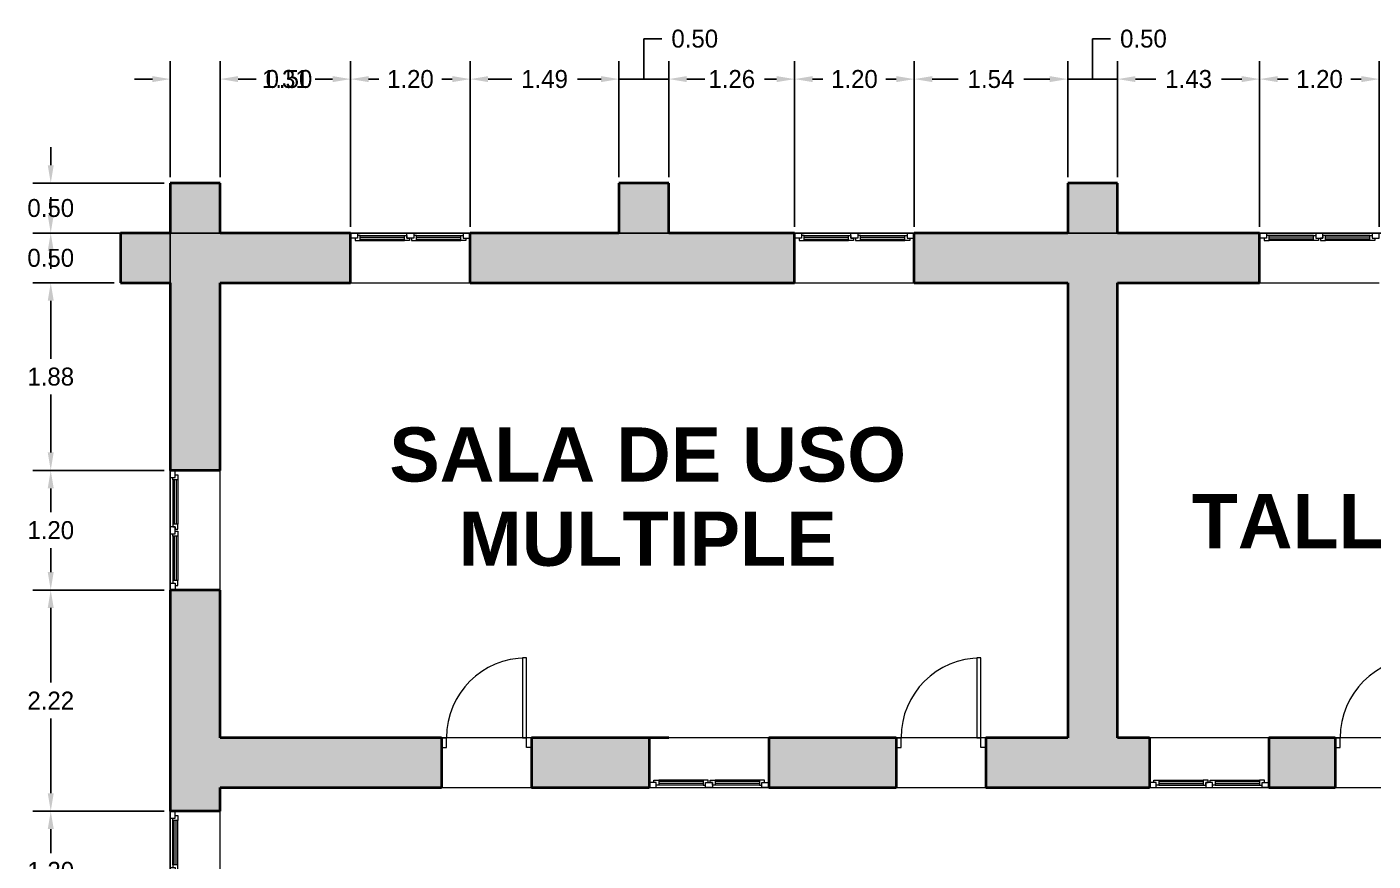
# Model space of a CAD drawing. Header units: metres. Extents: x -73.3 to -50.6, y 0.4 to 33.7.
# Drawn here: x -73.26 to -59.76, y 25.29 to 33.66 of the extents above; entities that cross this region are included whole.
import ezdxf

# ---------------------------------------------------------------- set-up
doc = ezdxf.new("R2010")
doc.units = ezdxf.units.M
doc.header["$MEASUREMENT"] = 0
doc.layers.add('ACOTACION', color=160, linetype='Continuous', lineweight=0)
doc.layers.add('Structural - Bearing_Pen_No__27', color=7, linetype='Continuous', lineweight=35)
for name, color, linetype, lineweight, true_color in [('Annotation - Text_Pen_No__86', 7, 'Continuous', 20, 0x5555ff), ('ARCHICAD Doors_Pen_No__3', 7, 'Continuous', 18, 0xff6600), ('ARCHICAD Windows_Pen_No__3', 7, 'Continuous', 18, 0xff6600), ('Structural - Bearing_Pen_No__160', 7, 'Continuous', 20, 0xb4a35c), ('Structural - Bearing_Pen_No__63', 7, 'Continuous', 18, 0xff9955)]:
    doc.layers.add(name, color=color, linetype=linetype, lineweight=lineweight, true_color=true_color)
for name, color, linetype in [('ARCHICAD Doors', 7, 'Continuous'), ('ARCHICAD Windows', 7, 'Continuous'), ('Structural - Bearing', 7, 'Continuous')]:
    doc.layers.add(name, color=color, linetype=linetype)
doc.styles.add('GENERATED_STYLE_1', font='')
doc.styles.get('GENERATED_STYLE_1').set_extended_font_data('Arial', bold=True)
doc.dimstyles.get("Standard").update_dxf_attribs({"dimtxt": 0.18, "dimasz": 0.18, "dimexe": 0.18, "dimexo": 0.0625, "dimgap": 0.09, "dimtad": 0, "dimtih": 1, "dimtoh": 1, "dimzin": 0, "dimdsep": 46, "dimtxsty": 'Standard', "dimcen": 0.09, "dimadec": 0, "dimazin": 0, "dimtfac": 1, "dimtofl": 0, "dimtmove": 0, "dimatfit": 3, "dimfxl": 1, "dimtolj": 1, "dimtzin": 0, "dimarcsym": 0})

# ---------------------------------------------------------------- blocks, each defined once
blk = doc.blocks.new('IFC Window - Double Panel - Vertical')
at = {"layer": 'ARCHICAD Windows_Pen_No__3', "color": 30, "linetype": 'Continuous', "lineweight": 18, "true_color": 0xff6600}
for p, q in [((-0.6, 0), (-0.53, 0)), ((-0.6, -0.05), (-0.6, 0)), ((-0.53, 0), (-0.53, -0.05)), ((-0.035, 0), (0.035, 0)), ((-0.035, -0.05), (-0.035, 0)), ((0.035, 0), (0.035, -0.05)), ((0.6, 0), (0.53, 0)), ((0.53, 0), (0.53, -0.05)), ((0.6, -0.05), (0.6, 0)), ((-0.53, -0.05), (-0.6, -0.05)), ((-0.53, -0.05), (-0.555, -0.05)), ((-0.555, -0.05), (-0.555, -0.075)), ((-0.555, -0.075), (-0.505, -0.075)), ((-0.505, -0.025), (-0.53, -0.025)), ((-0.53, -0.025), (-0.53, -0.05)), ((-0.505, -0.025), (-0.06, -0.025)), ((-0.505, -0.075), (-0.505, -0.025)), ((-0.505, -0.04), (-0.06, -0.04)), ((-0.505, -0.06), (-0.06, -0.06)), ((-0.505, -0.075), (-0.06, -0.075)), ((-0.06, -0.075), (-0.06, -0.025)), ((-0.06, -0.025), (-0.035, -0.025)), ((-0.01, -0.075), (-0.06, -0.075)), ((-0.035, -0.025), (-0.035, -0.05)), ((0.035, -0.05), (-0.035, -0.05)), ((-0.035, -0.05), (-0.01, -0.05)), ((-0.01, -0.05), (-0.01, -0.075)), ((0.035, -0.05), (0.01, -0.05)), ((0.01, -0.05), (0.01, -0.075)), ((0.01, -0.075), (0.06, -0.075)), ((0.06, -0.025), (0.035, -0.025)), ((0.035, -0.025), (0.035, -0.05)), ((0.06, -0.025), (0.505, -0.025)), ((0.06, -0.075), (0.06, -0.025)), ((0.06, -0.04), (0.505, -0.04)), ((0.06, -0.06), (0.505, -0.06)), ((0.06, -0.075), (0.505, -0.075)), ((0.505, -0.075), (0.505, -0.025)), ((0.505, -0.025), (0.53, -0.025)), ((0.555, -0.075), (0.505, -0.075)), ((0.53, -0.025), (0.53, -0.05)), ((0.53, -0.05), (0.6, -0.05)), ((0.53, -0.05), (0.555, -0.05)), ((0.555, -0.05), (0.555, -0.075))]:
    blk.add_line(p, q, dxfattribs=at)
blk = doc.blocks.new('Wall_1', base_point=(-72.319, 31.591))
at = {"layer": 'Structural - Bearing_Pen_No__160', "linetype": 'Continuous', "lineweight": 0, "true_color": 0x5a512e}
for points in [[(-72.319, 31.591), (-72.319, 31.091), (-71.819, 31.091), (-71.819, 31.591)], [(-71.319, 31.591), (-71.319, 31.091), (-70.011, 31.091), (-70.011, 31.591)], [(-68.811, 31.591), (-68.811, 31.091), (-67.319, 31.091), (-67.319, 31.591)], [(-66.819, 31.591), (-66.819, 31.091), (-65.558, 31.091), (-65.558, 31.591)], [(-64.358, 31.591), (-64.358, 31.091), (-62.819, 31.091), (-62.819, 31.591)], [(-62.319, 31.591), (-62.319, 31.091), (-60.894, 31.091), (-60.894, 31.591)]]:
    blk.add_hatch(color=59, dxfattribs=at).paths.add_polyline_path(points)
at = {"layer": 'Structural - Bearing_Pen_No__27', "color": 7, "linetype": 'Continuous', "lineweight": 35}
for p, q in [((-70.011, 31.091), (-70.011, 31.591)), ((-68.811, 31.091), (-68.811, 31.591)), ((-65.558, 31.091), (-65.558, 31.591)), ((-64.358, 31.091), (-64.358, 31.591)), ((-60.894, 31.091), (-60.894, 31.591))]:
    blk.add_line(p, q, dxfattribs=at)
at = {"layer": 'Structural - Bearing_Pen_No__27', "color": 7, "linetype": 'Continuous', "lineweight": 35, "flags": 128}
for points in [[(-71.819, 31.591), (-72.319, 31.591)], [(-72.319, 31.591), (-72.319, 31.091)], [(-70.011, 31.591), (-71.319, 31.591)], [(-67.319, 31.591), (-68.811, 31.591)], [(-65.558, 31.591), (-66.819, 31.591)], [(-62.819, 31.591), (-64.358, 31.591)], [(-60.894, 31.591), (-62.319, 31.591)], [(-72.319, 31.091), (-71.819, 31.091)], [(-71.319, 31.091), (-70.011, 31.091)], [(-68.811, 31.091), (-67.319, 31.091)], [(-66.819, 31.091), (-65.558, 31.091)], [(-64.358, 31.091), (-62.819, 31.091)], [(-62.319, 31.091), (-60.894, 31.091)]]:
    blk.add_lwpolyline(points, dxfattribs=at)
at = {"layer": 'Structural - Bearing_Pen_No__63', "color": 21, "linetype": 'Continuous', "lineweight": 18, "true_color": 0xff9955}
for p, q in [((-68.811, 31.591), (-70.011, 31.591)), ((-64.358, 31.591), (-65.558, 31.591)), ((-59.694, 31.591), (-60.894, 31.591)), ((-70.011, 31.091), (-68.811, 31.091)), ((-65.558, 31.091), (-64.358, 31.091)), ((-60.894, 31.091), (-59.694, 31.091))]:
    blk.add_line(p, q, dxfattribs=at)
at = {"layer": 'ARCHICAD Windows', "color": 21, "linetype": 'Continuous', "lineweight": 18, "true_color": 0xff9955}
for p in [(-69.411, 31.591), (-64.958, 31.591)]:
    blk.add_blockref('IFC Window - Double Panel - Vertical', p, dxfattribs=at)
at = {"layer": 'ARCHICAD Windows', "color": 21, "linetype": 'Continuous', "lineweight": 18, "true_color": 0xff9955, "xscale": -1}
blk.add_blockref('IFC Window - Double Panel - Vertical', (-60.294, 31.591), dxfattribs=at)
blk = doc.blocks.new('Wall_2', base_point=(-67.319, 26.029))
at = {"layer": 'Structural - Bearing_Pen_No__27', "color": 7, "linetype": 'Continuous', "lineweight": 35, "flags": 128}
blk.add_lwpolyline([(-66.819, 26.529), (-67.319, 26.529)], dxfattribs=at)
blk = doc.blocks.new('Wall_3', base_point=(-62.819, 26.029))
at = {"layer": 'Structural - Bearing_Pen_No__160', "linetype": 'Continuous', "lineweight": 0, "true_color": 0x5a512e}
blk.add_hatch(color=59, dxfattribs=at).paths.add_polyline_path([(-62.319, 26.529), (-62.319, 32.091), (-62.819, 32.091), (-62.819, 26.529)])
at = {"layer": 'Structural - Bearing_Pen_No__27', "color": 7, "linetype": 'Continuous', "lineweight": 35, "flags": 128}
for points in [[(-62.319, 32.091), (-62.819, 32.091)], [(-62.819, 32.091), (-62.819, 31.591)], [(-62.319, 31.591), (-62.319, 32.091)], [(-62.819, 31.091), (-62.819, 26.529)], [(-62.319, 26.529), (-62.319, 31.091)]]:
    blk.add_lwpolyline(points, dxfattribs=at)
blk = doc.blocks.new('Wall_16', base_point=(-71.819, 23.067))
at = {"layer": 'Structural - Bearing_Pen_No__160', "linetype": 'Continuous', "lineweight": 0, "true_color": 0x5a512e}
for points in [[(-71.819, 29.21), (-71.319, 29.21), (-71.319, 32.091), (-71.819, 32.091)], [(-71.819, 25.792), (-71.319, 25.792), (-71.319, 28.01), (-71.819, 28.01)], [(-71.819, 23.067), (-71.319, 23.067), (-71.319, 24.592), (-71.819, 24.592)]]:
    blk.add_hatch(color=59, dxfattribs=at).paths.add_polyline_path(points)
at = {"layer": 'Structural - Bearing_Pen_No__27', "color": 7, "linetype": 'Continuous', "lineweight": 35}
for p, q in [((-71.319, 29.21), (-71.819, 29.21)), ((-71.319, 28.01), (-71.819, 28.01)), ((-71.319, 25.792), (-71.819, 25.792)), ((-71.319, 24.592), (-71.819, 24.592))]:
    blk.add_line(p, q, dxfattribs=at)
at = {"layer": 'Structural - Bearing_Pen_No__27', "color": 7, "linetype": 'Continuous', "lineweight": 35, "flags": 128}
for points in [[(-71.319, 32.091), (-71.819, 32.091)], [(-71.819, 32.091), (-71.819, 31.591)], [(-71.319, 31.591), (-71.319, 32.091)], [(-71.819, 31.091), (-71.819, 29.21)], [(-71.319, 29.21), (-71.319, 31.091)], [(-71.819, 28.01), (-71.819, 25.792)], [(-71.319, 26.529), (-71.319, 28.01)], [(-71.319, 25.792), (-71.319, 26.029)], [(-71.819, 24.592), (-71.819, 24.067)], [(-71.319, 24.067), (-71.319, 24.592)], [(-71.819, 23.567), (-71.819, 23.067)], [(-71.319, 23.067), (-71.319, 23.567)], [(-71.819, 23.067), (-71.319, 23.067)]]:
    blk.add_lwpolyline(points, dxfattribs=at)
at = {"layer": 'Structural - Bearing_Pen_No__63', "color": 21, "linetype": 'Continuous', "lineweight": 18, "true_color": 0xff9955}
for p, q in [((-71.819, 29.21), (-71.819, 28.01)), ((-71.319, 28.01), (-71.319, 29.21)), ((-71.819, 25.792), (-71.819, 24.592)), ((-71.319, 24.592), (-71.319, 25.792))]:
    blk.add_line(p, q, dxfattribs=at)
at = {"layer": 'ARCHICAD Windows', "color": 21, "linetype": 'Continuous', "lineweight": 18, "true_color": 0xff9955, "xscale": -1, "rotation": 90}
blk.add_blockref('IFC Window - Double Panel - Vertical', (-71.819, 28.61), dxfattribs=at)
at = {"layer": 'ARCHICAD Windows', "color": 21, "linetype": 'Continuous', "lineweight": 18, "true_color": 0xff9955, "rotation": 90}
blk.add_blockref('IFC Window - Double Panel - Vertical', (-71.819, 25.192), dxfattribs=at)
blk = doc.blocks.new('IFC Door - Single Swing')
at = {"layer": 'ARCHICAD Doors_Pen_No__3', "color": 30, "linetype": 'Continuous', "lineweight": 18, "true_color": 0xff6600}
for p, q in [((0.4, 0.8), (0.36, 0.8)), ((0.36, 0.8), (0.36, 0)), ((0.4, 0), (0.4, 0.8)), ((-0.45, 0), (-0.4, 0)), ((-0.4, -0.1), (-0.4, 0)), ((0.36, 0), (0.4, 0)), ((0.45, 0), (0.4, 0)), ((0.4, -0.1), (0.4, 0)), ((-0.45, -0.1), (-0.4, -0.1)), ((0.45, -0.1), (0.4, -0.1))]:
    blk.add_line(p, q, dxfattribs=at)
blk.add_arc((0.4, 0), 0.8, 90, 180, dxfattribs=at)
blk = doc.blocks.new('Wall_17', base_point=(-53.319, 26.029))
at = {"layer": 'Structural - Bearing_Pen_No__160', "linetype": 'Continuous', "lineweight": 0, "true_color": 0x5a512e}
for points in [[(-69.098, 26.029), (-69.098, 26.529), (-71.319, 26.529), (-71.319, 26.029)], [(-67.015, 26.029), (-67.015, 26.529), (-68.198, 26.529), (-68.198, 26.029)], [(-64.54, 26.029), (-64.54, 26.529), (-65.815, 26.529), (-65.815, 26.029)], [(-62, 26.029), (-62, 26.529), (-63.64, 26.529), (-63.64, 26.029)], [(-60.136, 26.029), (-60.136, 26.529), (-60.8, 26.529), (-60.8, 26.029)]]:
    blk.add_hatch(color=59, dxfattribs=at).paths.add_polyline_path(points)
at = {"layer": 'Structural - Bearing_Pen_No__27', "color": 7, "linetype": 'Continuous', "lineweight": 35}
for p, q in [((-69.098, 26.529), (-69.098, 26.029)), ((-68.198, 26.529), (-68.198, 26.029)), ((-67.015, 26.529), (-67.015, 26.029)), ((-65.815, 26.529), (-65.815, 26.029)), ((-64.54, 26.529), (-64.54, 26.029)), ((-63.64, 26.529), (-63.64, 26.029)), ((-62, 26.529), (-62, 26.029)), ((-60.8, 26.529), (-60.8, 26.029)), ((-60.136, 26.529), (-60.136, 26.029))]:
    blk.add_line(p, q, dxfattribs=at)
at = {"layer": 'Structural - Bearing_Pen_No__27', "color": 7, "linetype": 'Continuous', "lineweight": 35, "flags": 128}
for points in [[(-69.098, 26.529), (-71.319, 26.529)], [(-67.319, 26.529), (-68.198, 26.529)], [(-64.54, 26.529), (-65.815, 26.529)], [(-62.819, 26.529), (-63.64, 26.529)], [(-62, 26.529), (-62.319, 26.529)], [(-60.136, 26.529), (-60.8, 26.529)], [(-71.319, 26.029), (-69.098, 26.029)], [(-68.198, 26.029), (-67.015, 26.029)], [(-65.815, 26.029), (-64.54, 26.029)], [(-63.64, 26.029), (-62, 26.029)], [(-60.8, 26.029), (-60.136, 26.029)]]:
    blk.add_lwpolyline(points, dxfattribs=at)
at = {"layer": 'Structural - Bearing_Pen_No__63', "color": 21, "linetype": 'Continuous', "lineweight": 18, "true_color": 0xff9955}
for p, q in [((-68.198, 26.529), (-69.098, 26.529)), ((-65.815, 26.529), (-67.015, 26.529)), ((-63.64, 26.529), (-64.54, 26.529)), ((-60.8, 26.529), (-62, 26.529)), ((-59.236, 26.529), (-60.136, 26.529)), ((-69.098, 26.029), (-68.198, 26.029)), ((-67.015, 26.029), (-65.815, 26.029)), ((-64.54, 26.029), (-63.64, 26.029)), ((-62, 26.029), (-60.8, 26.029)), ((-60.136, 26.029), (-59.236, 26.029))]:
    blk.add_line(p, q, dxfattribs=at)
at = {"layer": 'ARCHICAD Doors', "color": 21, "linetype": 'Continuous', "lineweight": 18, "true_color": 0xff9955}
for p in [(-68.648, 26.529), (-64.09, 26.529), (-59.686, 26.529)]:
    blk.add_blockref('IFC Door - Single Swing', p, dxfattribs=at)
at = {"layer": 'ARCHICAD Windows', "color": 21, "linetype": 'Continuous', "lineweight": 18, "true_color": 0xff9955, "rotation": 180}
blk.add_blockref('IFC Window - Double Panel - Vertical', (-66.415, 26.029), dxfattribs=at)
at = {"layer": 'ARCHICAD Windows', "color": 21, "linetype": 'Continuous', "lineweight": 18, "true_color": 0xff9955, "xscale": -1, "rotation": 180}
blk.add_blockref('IFC Window - Double Panel - Vertical', (-61.4, 26.029), dxfattribs=at)
blk = doc.blocks.new('Wall_25', base_point=(-67.319, 31.091))
at = {"layer": 'Structural - Bearing_Pen_No__160', "linetype": 'Continuous', "lineweight": 0, "true_color": 0x5a512e}
blk.add_hatch(color=59, dxfattribs=at).paths.add_polyline_path([(-66.819, 31.091), (-66.819, 32.091), (-67.319, 32.091), (-67.319, 31.091)])
at = {"layer": 'Structural - Bearing_Pen_No__27', "color": 7, "linetype": 'Continuous', "lineweight": 35, "flags": 128}
for points in [[(-66.819, 32.091), (-67.319, 32.091)], [(-67.319, 32.091), (-67.319, 31.591)], [(-66.819, 31.591), (-66.819, 32.091)], [(-67.319, 31.091), (-66.819, 31.091)]]:
    blk.add_lwpolyline(points, dxfattribs=at)
blk = doc.blocks.new('*D38')
at = {"layer": 'ACOTACION', "color": 0, "lineweight": -2, "transparency": 16777216}
for p, q in [((-71.819, 32.153), (-71.819, 33.315)), ((-71.319, 32.153), (-71.319, 33.315)), ((-71.999, 33.135), (-72.179, 33.135)), ((-71.139, 33.135), (-70.959, 33.135))]:
    blk.add_line(p, q, dxfattribs=at)
at = {"layer": 'ACOTACION', "color": 0, "transparency": 16777216}
for points in [[(-71.999, 33.165), (-71.999, 33.105), (-71.819, 33.135)], [(-71.139, 33.165), (-71.139, 33.105), (-71.319, 33.135)]]:
    blk.add_solid(points, dxfattribs=at)
at = {"layer": 'Defpoints', "color": 0, "transparency": 16777216}
for p in [(-71.319, 33.135), (-71.819, 32.091), (-71.319, 32.091)]:
    blk.add_point(p, dxfattribs=at)
at = {"layer": 'ACOTACION', "color": 0, "transparency": 16777216, "insert": (-70.629, 33.135), "char_height": 0.18, "attachment_point": 5}
blk.add_mtext('\\A1;0.50', dxfattribs=at)
blk = doc.blocks.new('*D39')
at = {"layer": 'ACOTACION', "color": 0, "lineweight": -2, "transparency": 16777216}
for p, q in [((-71.319, 32.153), (-71.319, 33.315)), ((-70.011, 31.653), (-70.011, 33.315)), ((-71.139, 33.135), (-70.965, 33.135)), ((-70.191, 33.135), (-70.365, 33.135))]:
    blk.add_line(p, q, dxfattribs=at)
at = {"layer": 'ACOTACION', "color": 0, "transparency": 16777216}
for points in [[(-71.139, 33.165), (-71.139, 33.105), (-71.319, 33.135)], [(-70.191, 33.165), (-70.191, 33.105), (-70.011, 33.135)]]:
    blk.add_solid(points, dxfattribs=at)
at = {"layer": 'Defpoints', "color": 0, "transparency": 16777216}
for p in [(-70.011, 33.135), (-71.319, 32.091), (-70.011, 31.591)]:
    blk.add_point(p, dxfattribs=at)
at = {"layer": 'ACOTACION', "color": 0, "transparency": 16777216, "insert": (-70.665, 33.135), "char_height": 0.18, "attachment_point": 5}
blk.add_mtext('\\A1;1.31', dxfattribs=at)
blk = doc.blocks.new('*D40')
at = {"layer": 'ACOTACION', "color": 0, "lineweight": -2, "transparency": 16777216}
for p, q in [((-70.011, 31.653), (-70.011, 33.315)), ((-68.811, 31.653), (-68.811, 33.315)), ((-69.831, 33.135), (-69.726, 33.135)), ((-68.991, 33.135), (-69.096, 33.135))]:
    blk.add_line(p, q, dxfattribs=at)
at = {"layer": 'ACOTACION', "color": 0, "transparency": 16777216}
for points in [[(-69.831, 33.165), (-69.831, 33.105), (-70.011, 33.135)], [(-68.991, 33.165), (-68.991, 33.105), (-68.811, 33.135)]]:
    blk.add_solid(points, dxfattribs=at)
at = {"layer": 'Defpoints', "color": 0, "transparency": 16777216}
for p in [(-68.811, 33.135), (-70.011, 31.591), (-68.811, 31.591)]:
    blk.add_point(p, dxfattribs=at)
at = {"layer": 'ACOTACION', "color": 0, "transparency": 16777216, "insert": (-69.411, 33.135), "char_height": 0.18, "attachment_point": 5}
blk.add_mtext('\\A1;1.20', dxfattribs=at)
blk = doc.blocks.new('*D41')
at = {"layer": 'ACOTACION', "color": 0, "lineweight": -2, "transparency": 16777216}
for p, q in [((-68.811, 31.653), (-68.811, 33.315)), ((-67.319, 32.153), (-67.319, 33.315)), ((-68.631, 33.135), (-68.395, 33.135)), ((-67.499, 33.135), (-67.735, 33.135))]:
    blk.add_line(p, q, dxfattribs=at)
at = {"layer": 'ACOTACION', "color": 0, "transparency": 16777216}
for points in [[(-68.631, 33.165), (-68.631, 33.105), (-68.811, 33.135)], [(-67.499, 33.165), (-67.499, 33.105), (-67.319, 33.135)]]:
    blk.add_solid(points, dxfattribs=at)
at = {"layer": 'Defpoints', "color": 0, "transparency": 16777216}
for p in [(-67.319, 33.135), (-67.319, 32.091), (-68.811, 31.591)]:
    blk.add_point(p, dxfattribs=at)
at = {"layer": 'ACOTACION', "color": 0, "transparency": 16777216, "insert": (-68.065, 33.135), "char_height": 0.18, "attachment_point": 5}
blk.add_mtext('\\A1;1.49', dxfattribs=at)
blk = doc.blocks.new('*D42')
at = {"layer": 'ACOTACION', "color": 0, "lineweight": -2, "transparency": 16777216}
for p, q in [((-67.069, 33.135), (-67.069, 33.54)), ((-67.069, 33.54), (-66.889, 33.54)), ((-67.319, 32.153), (-67.319, 33.315)), ((-66.819, 32.153), (-66.819, 33.315)), ((-67.499, 33.135), (-67.679, 33.135)), ((-67.319, 33.135), (-66.819, 33.135)), ((-66.639, 33.135), (-66.459, 33.135))]:
    blk.add_line(p, q, dxfattribs=at)
at = {"layer": 'ACOTACION', "color": 0, "transparency": 16777216}
for points in [[(-67.499, 33.165), (-67.499, 33.105), (-67.319, 33.135)], [(-66.639, 33.165), (-66.639, 33.105), (-66.819, 33.135)]]:
    blk.add_solid(points, dxfattribs=at)
at = {"layer": 'Defpoints', "color": 0, "transparency": 16777216}
for p in [(-66.819, 33.135), (-67.319, 32.091), (-66.819, 32.091)]:
    blk.add_point(p, dxfattribs=at)
at = {"layer": 'ACOTACION', "color": 0, "transparency": 16777216, "insert": (-66.559, 33.54), "char_height": 0.18, "attachment_point": 5}
blk.add_mtext('\\A1;0.50', dxfattribs=at)
blk = doc.blocks.new('*D43')
at = {"layer": 'ACOTACION', "color": 0, "lineweight": -2, "transparency": 16777216}
for p, q in [((-66.819, 32.153), (-66.819, 33.315)), ((-65.558, 31.653), (-65.558, 33.315)), ((-66.639, 33.135), (-66.518, 33.135)), ((-65.738, 33.135), (-65.858, 33.135))]:
    blk.add_line(p, q, dxfattribs=at)
at = {"layer": 'ACOTACION', "color": 0, "transparency": 16777216}
for points in [[(-66.639, 33.165), (-66.639, 33.105), (-66.819, 33.135)], [(-65.738, 33.165), (-65.738, 33.105), (-65.558, 33.135)]]:
    blk.add_solid(points, dxfattribs=at)
at = {"layer": 'Defpoints', "color": 0, "transparency": 16777216}
for p in [(-65.558, 33.135), (-66.819, 32.091), (-65.558, 31.591)]:
    blk.add_point(p, dxfattribs=at)
at = {"layer": 'ACOTACION', "color": 0, "transparency": 16777216, "insert": (-66.188, 33.135), "char_height": 0.18, "attachment_point": 5}
blk.add_mtext('\\A1;1.26', dxfattribs=at)
blk = doc.blocks.new('*D44')
at = {"layer": 'ACOTACION', "color": 0, "lineweight": -2, "transparency": 16777216}
for p, q in [((-65.558, 31.653), (-65.558, 33.315)), ((-64.358, 31.653), (-64.358, 33.315)), ((-65.378, 33.135), (-65.273, 33.135)), ((-64.538, 33.135), (-64.643, 33.135))]:
    blk.add_line(p, q, dxfattribs=at)
at = {"layer": 'ACOTACION', "color": 0, "transparency": 16777216}
for points in [[(-65.378, 33.165), (-65.378, 33.105), (-65.558, 33.135)], [(-64.538, 33.165), (-64.538, 33.105), (-64.358, 33.135)]]:
    blk.add_solid(points, dxfattribs=at)
at = {"layer": 'Defpoints', "color": 0, "transparency": 16777216}
for p in [(-64.358, 33.135), (-65.558, 31.591), (-64.358, 31.591)]:
    blk.add_point(p, dxfattribs=at)
at = {"layer": 'ACOTACION', "color": 0, "transparency": 16777216, "insert": (-64.958, 33.135), "char_height": 0.18, "attachment_point": 5}
blk.add_mtext('\\A1;1.20', dxfattribs=at)
blk = doc.blocks.new('*D45')
at = {"layer": 'ACOTACION', "color": 0, "lineweight": -2, "transparency": 16777216}
for p, q in [((-64.358, 31.653), (-64.358, 33.315)), ((-62.819, 32.153), (-62.819, 33.315)), ((-64.178, 33.135), (-63.918, 33.135)), ((-62.999, 33.135), (-63.258, 33.135))]:
    blk.add_line(p, q, dxfattribs=at)
at = {"layer": 'ACOTACION', "color": 0, "transparency": 16777216}
for points in [[(-64.178, 33.165), (-64.178, 33.105), (-64.358, 33.135)], [(-62.999, 33.165), (-62.999, 33.105), (-62.819, 33.135)]]:
    blk.add_solid(points, dxfattribs=at)
at = {"layer": 'Defpoints', "color": 0, "transparency": 16777216}
for p in [(-62.819, 33.135), (-62.819, 32.091), (-64.358, 31.591)]:
    blk.add_point(p, dxfattribs=at)
at = {"layer": 'ACOTACION', "color": 0, "transparency": 16777216, "insert": (-63.588, 33.135), "char_height": 0.18, "attachment_point": 5}
blk.add_mtext('\\A1;1.54', dxfattribs=at)
blk = doc.blocks.new('*D46')
at = {"layer": 'ACOTACION', "color": 0, "lineweight": -2, "transparency": 16777216}
for p, q in [((-62.569, 33.135), (-62.569, 33.54)), ((-62.569, 33.54), (-62.389, 33.54)), ((-62.819, 32.153), (-62.819, 33.315)), ((-62.319, 32.153), (-62.319, 33.315)), ((-62.999, 33.135), (-63.179, 33.135)), ((-62.819, 33.135), (-62.319, 33.135)), ((-62.139, 33.135), (-61.959, 33.135))]:
    blk.add_line(p, q, dxfattribs=at)
at = {"layer": 'ACOTACION', "color": 0, "transparency": 16777216}
for points in [[(-62.999, 33.165), (-62.999, 33.105), (-62.819, 33.135)], [(-62.139, 33.165), (-62.139, 33.105), (-62.319, 33.135)]]:
    blk.add_solid(points, dxfattribs=at)
at = {"layer": 'Defpoints', "color": 0, "transparency": 16777216}
for p in [(-62.319, 33.135), (-62.819, 32.091), (-62.319, 32.091)]:
    blk.add_point(p, dxfattribs=at)
at = {"layer": 'ACOTACION', "color": 0, "transparency": 16777216, "insert": (-62.059, 33.54), "char_height": 0.18, "attachment_point": 5}
blk.add_mtext('\\A1;0.50', dxfattribs=at)
blk = doc.blocks.new('*D47')
at = {"layer": 'ACOTACION', "color": 0, "lineweight": -2, "transparency": 16777216}
for p, q in [((-62.319, 32.153), (-62.319, 33.315)), ((-60.894, 31.653), (-60.894, 33.315)), ((-62.139, 33.135), (-61.936, 33.135)), ((-61.074, 33.135), (-61.276, 33.135))]:
    blk.add_line(p, q, dxfattribs=at)
at = {"layer": 'ACOTACION', "color": 0, "transparency": 16777216}
for points in [[(-62.139, 33.165), (-62.139, 33.105), (-62.319, 33.135)], [(-61.074, 33.165), (-61.074, 33.105), (-60.894, 33.135)]]:
    blk.add_solid(points, dxfattribs=at)
at = {"layer": 'Defpoints', "color": 0, "transparency": 16777216}
for p in [(-60.894, 33.135), (-62.319, 32.091), (-60.894, 31.591)]:
    blk.add_point(p, dxfattribs=at)
at = {"layer": 'ACOTACION', "color": 0, "transparency": 16777216, "insert": (-61.606, 33.135), "char_height": 0.18, "attachment_point": 5}
blk.add_mtext('\\A1;1.43', dxfattribs=at)
blk = doc.blocks.new('*D48')
at = {"layer": 'ACOTACION', "color": 0, "lineweight": -2, "transparency": 16777216}
for p, q in [((-60.894, 31.653), (-60.894, 33.315)), ((-59.694, 31.653), (-59.694, 33.315)), ((-60.714, 33.135), (-60.609, 33.135)), ((-59.874, 33.135), (-59.979, 33.135))]:
    blk.add_line(p, q, dxfattribs=at)
at = {"layer": 'ACOTACION', "color": 0, "transparency": 16777216}
for points in [[(-60.714, 33.165), (-60.714, 33.105), (-60.894, 33.135)], [(-59.874, 33.165), (-59.874, 33.105), (-59.694, 33.135)]]:
    blk.add_solid(points, dxfattribs=at)
at = {"layer": 'Defpoints', "color": 0, "transparency": 16777216}
for p in [(-59.694, 33.135), (-60.894, 31.591), (-59.694, 31.591)]:
    blk.add_point(p, dxfattribs=at)
at = {"layer": 'ACOTACION', "color": 0, "transparency": 16777216, "insert": (-60.294, 33.135), "char_height": 0.18, "attachment_point": 5}
blk.add_mtext('\\A1;1.20', dxfattribs=at)
blk = doc.blocks.new('*D56')
at = {"layer": 'ACOTACION', "color": 0, "lineweight": -2, "transparency": 16777216}
for p, q in [((-73.018, 32.271), (-73.018, 32.451)), ((-71.881, 32.091), (-73.198, 32.091)), ((-71.881, 31.591), (-73.198, 31.591)), ((-73.018, 31.411), (-73.018, 31.231))]:
    blk.add_line(p, q, dxfattribs=at)
at = {"layer": 'ACOTACION', "color": 0, "transparency": 16777216}
for points in [[(-73.048, 32.271), (-72.988, 32.271), (-73.018, 32.091)], [(-73.048, 31.411), (-72.988, 31.411), (-73.018, 31.591)]]:
    blk.add_solid(points, dxfattribs=at)
at = {"layer": 'Defpoints', "color": 0, "transparency": 16777216}
for p in [(-71.819, 32.091), (-73.018, 31.591), (-71.819, 31.591)]:
    blk.add_point(p, dxfattribs=at)
at = {"layer": 'ACOTACION', "color": 0, "transparency": 16777216, "insert": (-73.018, 31.841), "char_height": 0.18, "attachment_point": 5}
blk.add_mtext('\\A1;0.50', dxfattribs=at)
blk = doc.blocks.new('*D57')
at = {"layer": 'ACOTACION', "color": 0, "lineweight": -2, "transparency": 16777216}
for p, q in [((-73.018, 31.771), (-73.018, 31.951)), ((-71.881, 31.591), (-73.198, 31.591)), ((-72.381, 31.091), (-73.198, 31.091)), ((-73.018, 30.911), (-73.018, 30.731))]:
    blk.add_line(p, q, dxfattribs=at)
at = {"layer": 'ACOTACION', "color": 0, "transparency": 16777216}
for points in [[(-73.048, 31.771), (-72.988, 31.771), (-73.018, 31.591)], [(-73.048, 30.911), (-72.988, 30.911), (-73.018, 31.091)]]:
    blk.add_solid(points, dxfattribs=at)
at = {"layer": 'Defpoints', "color": 0, "transparency": 16777216}
for p in [(-71.819, 31.591), (-73.018, 31.091), (-72.319, 31.091)]:
    blk.add_point(p, dxfattribs=at)
at = {"layer": 'ACOTACION', "color": 0, "transparency": 16777216, "insert": (-73.018, 31.341), "char_height": 0.18, "attachment_point": 5}
blk.add_mtext('\\A1;0.50', dxfattribs=at)
blk = doc.blocks.new('*D58')
at = {"layer": 'ACOTACION', "color": 0, "lineweight": -2, "transparency": 16777216}
for p, q in [((-72.381, 31.091), (-73.198, 31.091)), ((-73.018, 30.911), (-73.018, 30.33)), ((-73.018, 29.39), (-73.018, 29.97)), ((-71.881, 29.21), (-73.198, 29.21))]:
    blk.add_line(p, q, dxfattribs=at)
at = {"layer": 'ACOTACION', "color": 0, "transparency": 16777216}
for points in [[(-73.048, 30.911), (-72.988, 30.911), (-73.018, 31.091)], [(-73.048, 29.39), (-72.988, 29.39), (-73.018, 29.21)]]:
    blk.add_solid(points, dxfattribs=at)
at = {"layer": 'Defpoints', "color": 0, "transparency": 16777216}
for p in [(-72.319, 31.091), (-73.018, 29.21), (-71.819, 29.21)]:
    blk.add_point(p, dxfattribs=at)
at = {"layer": 'ACOTACION', "color": 0, "transparency": 16777216, "insert": (-73.018, 30.15), "char_height": 0.18, "attachment_point": 5}
blk.add_mtext('\\A1;1.88', dxfattribs=at)
blk = doc.blocks.new('*D59')
at = {"layer": 'ACOTACION', "color": 0, "lineweight": -2, "transparency": 16777216}
for p, q in [((-71.881, 29.21), (-73.198, 29.21)), ((-73.018, 29.03), (-73.018, 28.79)), ((-73.018, 28.19), (-73.018, 28.43)), ((-71.881, 28.01), (-73.198, 28.01))]:
    blk.add_line(p, q, dxfattribs=at)
at = {"layer": 'ACOTACION', "color": 0, "transparency": 16777216}
for points in [[(-73.048, 29.03), (-72.988, 29.03), (-73.018, 29.21)], [(-73.048, 28.19), (-72.988, 28.19), (-73.018, 28.01)]]:
    blk.add_solid(points, dxfattribs=at)
at = {"layer": 'Defpoints', "color": 0, "transparency": 16777216}
for p in [(-71.819, 29.21), (-73.018, 28.01), (-71.819, 28.01)]:
    blk.add_point(p, dxfattribs=at)
at = {"layer": 'ACOTACION', "color": 0, "transparency": 16777216, "insert": (-73.018, 28.61), "char_height": 0.18, "attachment_point": 5}
blk.add_mtext('\\A1;1.20', dxfattribs=at)
blk = doc.blocks.new('*D60')
at = {"layer": 'ACOTACION', "color": 0, "lineweight": -2, "transparency": 16777216}
for p, q in [((-71.881, 28.01), (-73.198, 28.01)), ((-73.018, 27.83), (-73.018, 27.081)), ((-73.018, 25.972), (-73.018, 26.721)), ((-71.881, 25.792), (-73.198, 25.792))]:
    blk.add_line(p, q, dxfattribs=at)
at = {"layer": 'ACOTACION', "color": 0, "transparency": 16777216}
for points in [[(-73.048, 27.83), (-72.988, 27.83), (-73.018, 28.01)], [(-73.048, 25.972), (-72.988, 25.972), (-73.018, 25.792)]]:
    blk.add_solid(points, dxfattribs=at)
at = {"layer": 'Defpoints', "color": 0, "transparency": 16777216}
for p in [(-71.819, 28.01), (-73.018, 25.792), (-71.819, 25.792)]:
    blk.add_point(p, dxfattribs=at)
at = {"layer": 'ACOTACION', "color": 0, "transparency": 16777216, "insert": (-73.018, 26.901), "char_height": 0.18, "attachment_point": 5}
blk.add_mtext('\\A1;2.22', dxfattribs=at)
blk = doc.blocks.new('*D61')
at = {"layer": 'ACOTACION', "color": 0, "lineweight": -2, "transparency": 16777216}
for p, q in [((-71.881, 25.792), (-73.198, 25.792)), ((-73.018, 25.612), (-73.018, 25.372)), ((-73.018, 24.772), (-73.018, 25.012)), ((-71.831, 24.592), (-73.198, 24.592))]:
    blk.add_line(p, q, dxfattribs=at)
at = {"layer": 'ACOTACION', "color": 0, "transparency": 16777216}
for points in [[(-73.048, 25.612), (-72.988, 25.612), (-73.018, 25.792)], [(-73.048, 24.772), (-72.988, 24.772), (-73.018, 24.592)]]:
    blk.add_solid(points, dxfattribs=at)
at = {"layer": 'Defpoints', "color": 0, "transparency": 16777216}
for p in [(-71.819, 25.792), (-73.018, 24.592), (-71.769, 24.592)]:
    blk.add_point(p, dxfattribs=at)
at = {"layer": 'ACOTACION', "color": 0, "transparency": 16777216, "insert": (-73.018, 25.192), "char_height": 0.18, "attachment_point": 5}
blk.add_mtext('\\A1;1.20', dxfattribs=at)

msp = doc.modelspace()

# ---------------------------------------------------------------- linework, layer by layer
msp.add_lwpolyline([(-71.819, 31.591), (-53.319, 31.591), (-53.319, 23.591), (-57.815, 23.589), (-57.806, 1.088), (-61.791, 1.088), (-61.79, 1.089), (-65.806, 1.089), (-65.806, 23.567), (-71.819, 23.567)], close=True)

# ---------------------------------------------------------------- block references
at = {"layer": 'Structural - Bearing', "color": 7, "lineweight": 35}
for name, p in [('Wall_16', (-71.819, 23.067)), ('Wall_25', (-67.319, 31.091)), ('Wall_3', (-62.819, 26.029)), ('Wall_1', (-72.319, 31.591)), ('Wall_17', (-53.319, 26.029)), ('Wall_2', (-67.319, 26.029))]:
    msp.add_blockref(name, p, dxfattribs=at)

# ---------------------------------------------------------------- texts
at = {"layer": 'Annotation - Text_Pen_No__86', "color": 173, "linetype": 'Continuous', "lineweight": 20, "true_color": 0x5555ff, "insert": (-67.031, 29.641), "char_height": 0.54288, "width": 5.80515, "attachment_point": 2, "line_spacing_factor": 0.933591, "style": 'GENERATED_STYLE_1'}
msp.add_mtext('\\A1;{\\pqc;\\fArial|b1|i0|c0|p34;SALA DE USO MULTIPLE}', dxfattribs=at)
at = {"layer": 'Annotation - Text_Pen_No__86', "color": 173, "linetype": 'Continuous', "lineweight": 20, "true_color": 0x5555ff, "insert": (-60.08, 28.972), "char_height": 0.54288, "attachment_point": 2, "style": 'GENERATED_STYLE_1'}
msp.add_mtext('\\A1;{\\pqc;\\fArial|b1|i0|c0|p34;TALLER}', dxfattribs=at)

# ---------------------------------------------------------------- dimensions: what is measured, and where the dimension line sits
at = {"layer": 'ACOTACION'}
for base, p1, p2, picture, middle in [((-66.819, 33.135), (-67.319, 32.091), (-66.819, 32.091), '*D42', (-66.799, 33.54)), ((-62.319, 33.135), (-62.819, 32.091), (-62.319, 32.091), '*D46', (-62.299, 33.54)), ((-70.011, 33.135), (-71.319, 32.091), (-70.011, 31.591), '*D39', (-70.665, 33.135)), ((-68.811, 33.135), (-70.011, 31.591), (-68.811, 31.591), '*D40', (-69.411, 33.135)), ((-67.319, 33.135), (-68.811, 31.591), (-67.319, 32.091), '*D41', (-68.065, 33.135)), ((-65.558, 33.135), (-66.819, 32.091), (-65.558, 31.591), '*D43', (-66.188, 33.135)), ((-64.358, 33.135), (-65.558, 31.591), (-64.358, 31.591), '*D44', (-64.958, 33.135)), ((-62.819, 33.135), (-64.358, 31.591), (-62.819, 32.091), '*D45', (-63.588, 33.135)), ((-60.8936, 33.1353), (-62.3188, 32.0908), (-60.8936, 31.5908), '*D47', (-61.6062, 33.1353)), ((-59.694, 33.135), (-60.894, 31.591), (-59.694, 31.591), '*D48', (-60.294, 33.135))]:
    dim = msp.add_linear_dim(base=base, p1=p1, p2=p2, dimstyle='Standard', override={"dimtmove": 1}, dxfattribs=at)
    dim.commit()
    dim.dimension.update_dxf_attribs({"geometry": picture, "text_midpoint": middle})
dim = msp.add_linear_dim(base=(-71.319, 33.135), p1=(-71.819, 32.091), p2=(-71.319, 32.091), dimstyle='Standard', dxfattribs=at)
dim.commit()
dim.dimension.update_dxf_attribs({"geometry": '*D38', "text_midpoint": (-70.629, 33.135)})
dim = msp.add_linear_dim(base=(-73.018, 31.591), p1=(-71.819, 32.091), p2=(-71.819, 31.591), angle=90, dimstyle='Standard', dxfattribs=at)
dim.commit()
dim.dimension.update_dxf_attribs({"geometry": '*D56', "text_midpoint": (-73.018, 31.841)})
for base, p1, p2, picture, middle in [((-73.018, 31.091), (-71.819, 31.591), (-72.319, 31.091), '*D57', (-73.018, 31.341)), ((-73.018, 29.21), (-72.319, 31.091), (-71.819, 29.21), '*D58', (-73.018, 30.15)), ((-73.018, 28.01), (-71.819, 29.21), (-71.819, 28.01), '*D59', (-73.018, 28.61)), ((-73.018, 25.792), (-71.819, 28.01), (-71.819, 25.792), '*D60', (-73.018, 26.901)), ((-73.018, 24.592), (-71.819, 25.792), (-71.769, 24.592), '*D61', (-73.018, 25.192))]:
    dim = msp.add_linear_dim(base=base, p1=p1, p2=p2, angle=90, dimstyle='Standard', override={"dimtmove": 1}, dxfattribs=at)
    dim.commit()
    dim.dimension.update_dxf_attribs({"geometry": picture, "text_midpoint": middle})

doc.saveas('drawing.dxf')
